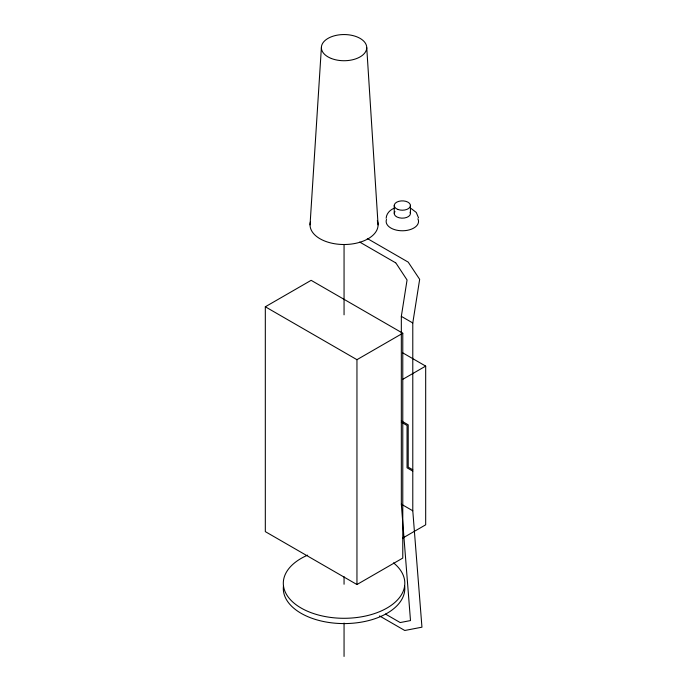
<?xml version="1.0" encoding="UTF-8"?>
<svg xmlns="http://www.w3.org/2000/svg" width="691" height="691" viewBox="0 0 691 691"><rect width="100%" height="100%" fill="white"/><g stroke="black" fill="none" stroke-linecap="round" stroke-linejoin="round"><path stroke-width="1.04" d="M386.165 218.313C386.329 213.683 389.966 209.909 394.103 208.267M310.043 224.877L321.384 47.644M385.466 614.057L400.184 622.556L410.497 620.57L401.333 504.18L401.333 316.357L407.059 279.985L395.874 262.951M379.549 615.931L404.771 630.486L421.951 627.186L412.786 510.787L412.786 322.973L419.662 279.328L408.208 262.131L367.301 238.516M265.318 306.778L311.14 280.33L402.775 333.235L402.775 558.078L356.953 584.534L265.318 531.629L265.318 306.778L356.953 359.683L402.775 333.235M402.775 379.324L425.682 366.1L425.682 524.815L402.775 538.047M411.119 208.509L416.293 212.465L418.496 217.795M359.709 242.066L395.606 262.796M401.333 316.357L412.786 322.973M402.542 352.738L425.682 366.1M401.333 420.862L408.208 424.827L408.208 467.159L412.786 469.802M401.333 422.184L407.059 425.492L407.059 467.816L412.786 471.124M401.333 504.18L412.786 510.787M366.74 47.644L378.081 224.877M410.437 205.357L410.445 213.571M394.241 205.486L394.241 213.389M356.953 359.683L356.953 584.534M344.058 244.778L344.058 314.828M344.058 576.7L344.058 584.249M344.058 623.04L344.058 656.45M377.303 220.705A34.014 19.642 0 0 1 345.275 244.502A34.014 19.642 0 0 1 310.389 222.079M417.882 218.779A16.195 9.354 0 0 1 402.922 230.768A16.195 9.354 0 0 1 386.511 219.427M410.117 212.163A8.102 4.673 0 0 1 401.765 218.149A8.102 4.673 0 0 1 394.976 211.541M393.542 562.88A60.748 35.068 0 0 1 379.687 611.63A60.748 35.068 0 0 1 295.143 604.02A60.748 35.068 0 0 1 307.659 555.149M404.65 586.011A60.748 35.068 0 0 1 344.058 623.584A60.748 35.068 0 0 1 283.465 586.011M331.352 58.485A22.682 13.094 0 0 0 366.679 48.577A22.682 13.094 0 0 0 334.15 35.863A22.682 13.094 0 0 0 331.352 58.485M397.8 209.416A8.102 4.673 0 0 0 410.419 205.883A8.102 4.673 0 0 0 398.802 201.34A8.102 4.673 0 0 0 397.8 209.416"/></g></svg>
